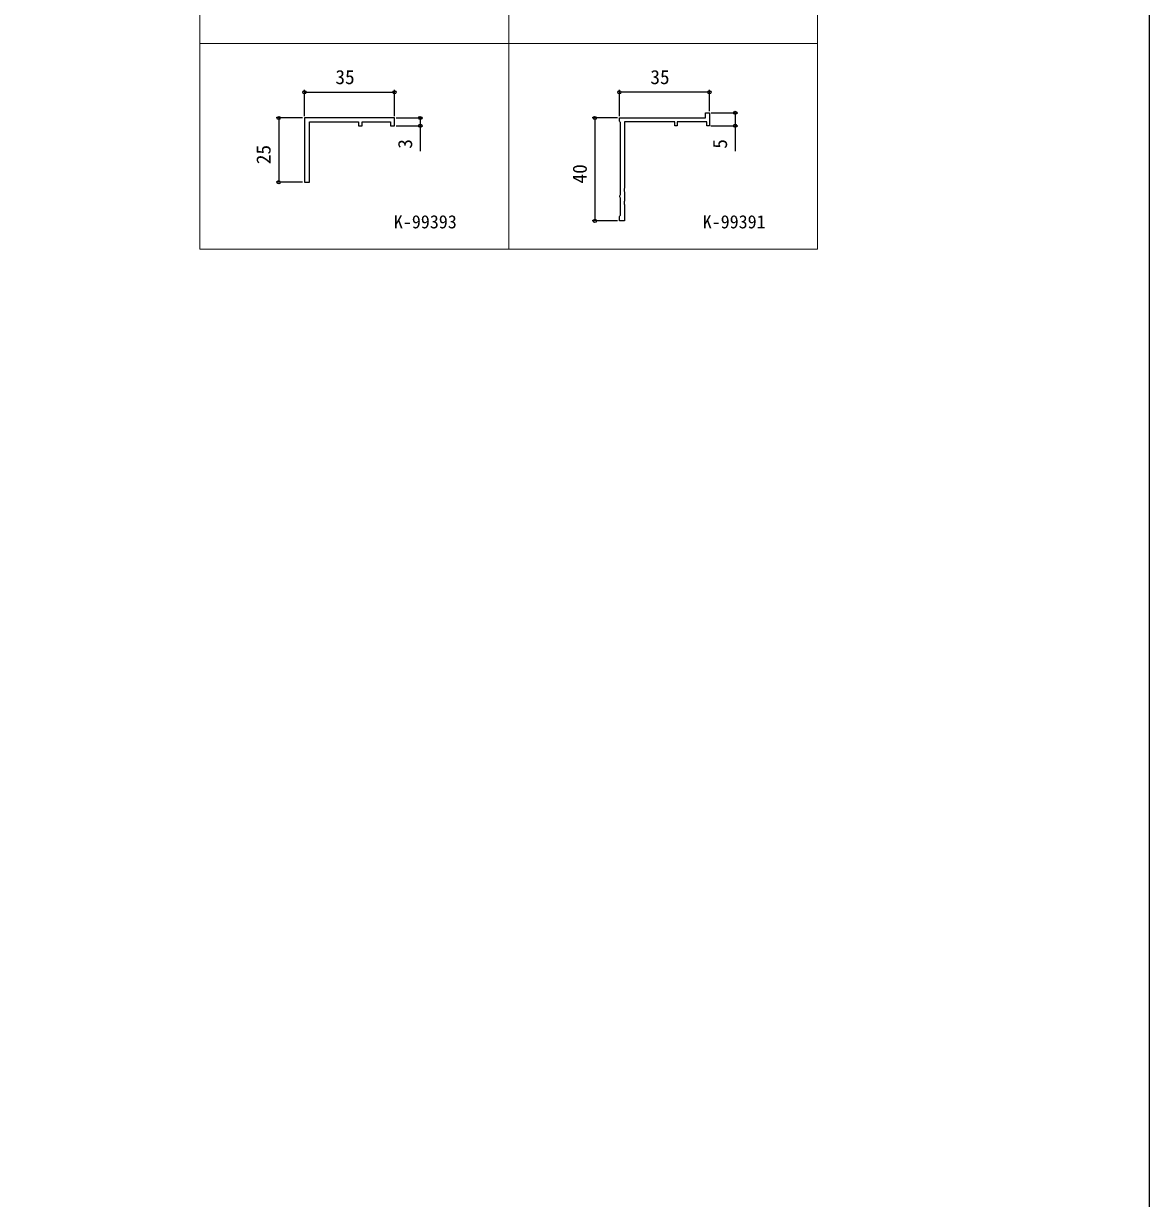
# Model space of a CAD drawing. Units: millimetres, scale not verified. Extents: x -437 to 438, y -681 to 678.
# Drawn here: x 0.7 to 438.2, y -240 to 216.7 of the extents above; entities that cross this region are included whole.
import ezdxf
from ezdxf.enums import TextEntityAlignment as Align

# ---------------------------------------------------------------- set-up
doc = ezdxf.new("R2010")
doc.units = ezdxf.units.MM
doc.header["$LTSCALE"] = 4
doc.layers.add('0-1_TABLE1', color=7, linetype='Continuous', lineweight=18)
for name, color, linetype in [('0-2_USER1', 3, 'Continuous'), ('0-3_YKK_11', 7, 'Continuous'), ('0-6_YKK_D', 6, 'Continuous'), ('0-7_YKK_ZWAK', 7, 'Continuous')]:
    doc.layers.add(name, color=color, linetype=linetype)
doc.styles.add('ＭＳ ゴシック', font='')
doc.styles.get('ＭＳ ゴシック').set_extended_font_data('MS Gothic')

msp = doc.modelspace()

# ---------------------------------------------------------------- linework, layer by layer
at = {"layer": '0-1_TABLE1'}
for p, q in [((69.263, 288.921), (69.263, 128.921)), ((189.263, 288.921), (189.263, 128.921)), ((309.263, 288.921), (309.263, 128.921)), ((69.263, 208.921), (309.263, 208.921)), ((69.263, 128.921), (309.263, 128.921))]:
    msp.add_line(p, q, dxfattribs=at)
at = {"layer": '0-3_YKK_11'}
for points in [[(144.849, 179.971), (109.849, 179.971), (109.849, 154.971), (111.849, 154.971), (111.849, 178.471), (130.849, 178.471), (130.849, 176.971), (132.349, 176.971), (132.349, 178.471), (143.349, 178.471), (143.349, 176.971), (144.849, 176.971)], [(232.214, 179.971), (265.714, 179.971), (265.714, 181.971), (267.214, 181.971), (267.214, 176.971), (266.214, 176.971), (266.214, 178.471), (254.714, 178.471), (254.714, 176.971), (253.714, 176.971), (253.714, 178.471), (234.214, 178.471), (234.214, 152.642), (234.071, 152.45), (234.071, 151.492), (234.214, 151.3), (234.214, 147.642), (234.071, 147.45), (234.071, 146.492), (234.214, 146.3), (234.214, 139.971), (232.214, 139.971), (232.214, 141.671), (232.464, 141.967), (232.714, 142.262), (232.714, 148.751), (232.564, 149.011), (232.414, 149.271), (232.414, 149.671), (232.564, 149.931), (232.714, 150.19), (232.714, 178.179), (232.464, 178.475), (232.214, 178.771)]]:
    msp.add_lwpolyline(points, close=True, dxfattribs=at)
at = {"layer": '0-6_YKK_D'}
for p, q in [((109.849, 180.671), (109.849, 190.971)), ((109.849, 189.971), (144.849, 189.971)), ((144.849, 180.671), (144.849, 190.971)), ((232.214, 180.671), (232.214, 190.971)), ((267.214, 189.971), (232.214, 189.971)), ((267.214, 182.671), (267.214, 190.971)), ((109.149, 179.971), (98.849, 179.971)), ((99.849, 179.971), (99.849, 154.971)), ((145.549, 179.971), (155.849, 179.971)), ((231.514, 179.971), (221.714, 179.971)), ((222.714, 179.971), (222.714, 139.971)), ((267.914, 181.971), (278.214, 181.971)), ((145.549, 176.971), (155.849, 176.971)), ((267.714, 176.971), (278.214, 176.971)), ((109.149, 154.971), (98.849, 154.971)), ((231.514, 139.971), (221.714, 139.971))]:
    msp.add_line(p, q, dxfattribs=at)
for points in [[(154.849, 179.971), (154.849, 176.971), (154.849, 167.074)], [(277.214, 181.971), (277.214, 176.971), (277.214, 167.074)]]:
    msp.add_lwpolyline(points, dxfattribs=at)
for centre in [(109.849, 189.971), (144.849, 189.971), (232.214, 189.971), (267.214, 189.971), (99.849, 179.971), (154.849, 179.971), (222.714, 179.971), (277.214, 181.971), (154.849, 176.971), (277.214, 176.971), (99.849, 154.971), (222.714, 139.971)]:
    msp.add_circle(centre, 0.637, dxfattribs=at)
at = {"layer": '0-7_YKK_ZWAK'}
msp.add_lwpolyline([(-436.8, -681), (438.2, -681), (438.2, 644)], dxfattribs=at)

# ---------------------------------------------------------------- texts
at = {"layer": '0-2_USER1', "style": 'ＭＳ ゴシック'}
for s, p in [('K-99393', (144.61, 135.523)), ('K-99391', (264.61, 135.523))]:
    msp.add_text(s, height=5.132, dxfattribs=at).set_placement(p, align=Align.BOTTOM_LEFT)
at = {"layer": '0-6_YKK_D', "style": 'ＭＳ ゴシック'}
for p in [(121.894, 191.471), (244.259, 191.471)]:
    msp.add_text('35', height=5.499, dxfattribs=at).set_placement(p, align=Align.BOTTOM_LEFT)
for s, p in [('25', (98.349, 162.016)), ('3', (153.349, 168.02)), ('5', (275.714, 168.02)), ('40', (221.214, 154.516))]:
    msp.add_text(s, height=5.499, rotation=90, dxfattribs=at).set_placement(p, align=Align.BOTTOM_LEFT)

doc.saveas('drawing.dxf')
